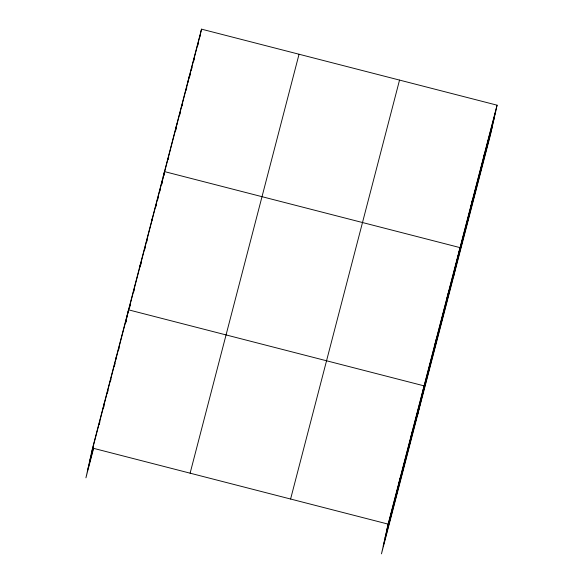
<?xml version="1.0" encoding="UTF-8"?>
<svg xmlns="http://www.w3.org/2000/svg" width="583" height="583" viewBox="0 0 583 583"><rect width="100%" height="100%" fill="white"/><g stroke="black" fill="none" stroke-linecap="round" stroke-linejoin="round"><path stroke-width="0.87" d="M497.073 105.18L388.125 524.117L381.479 553.85L490.427 134.913L497.073 105.18L201.521 29.15L92.573 448.087L85.927 477.82L93.615 448.254M103.278 407.721L104.561 402M116.542 355.921L115.266 361.635L139.009 270.344M140.51 263.756L139.235 269.47L151.216 223.391M152.491 217.67L151.398 222.575L162.97 178.172L161.622 184.352M175.549 129.827L176.824 124.106M187.894 82.349L189.169 76.628M199.452 38.391L200.239 34.871L163.196 177.305L164.479 171.591L460.031 247.622L453.385 277.355M200.421 34.054L201.521 29.15M398.83 483.752L400.113 478.031M410.818 437.665L412.094 431.952M417.435 415.599L424.081 385.866L128.53 309.835L125.476 323.478L126.154 320.869M434.787 345.5L436.062 339.787M446.767 299.422L448.043 293.701M471.1 205.857L472.376 200.137M483.445 158.379L484.721 152.659M91.298 453.807L115.04 362.509M89.527 461.729L93.593 446.075M99.248 424.344L99.926 421.735M103.322 408.69L104 406.081M107.389 393.037L108.066 390.428M110.325 381.734L111.01 379.125M114.399 366.088L115.077 363.479M118.466 350.434L119.143 347.825M129.55 307.831L130.228 305.222M133.616 292.178L134.294 289.569M140.627 265.221L141.305 262.62M144.693 249.575L145.378 246.966M146.508 242.615L147.186 240.007M155.778 206.972L156.455 204.363M157.585 200.013L158.263 197.404M159.844 191.319L160.522 188.71M161.659 184.352L162.344 181.714M163.94 175.563L164.632 172.925M168.057 159.735L168.742 157.097M175.607 130.716L176.292 128.078M179.717 114.895L180.402 112.257M182.005 106.099L182.69 103.461M186.123 90.27L186.808 87.632M189.548 77.087L190.24 74.449M191.377 70.047L192.069 67.409M193.665 61.259L194.35 58.621M197.783 45.43L198.468 42.792M87.705 469.898L93.353 448.159M190.109 473.177L299.05 54.241M290.596 499.026L399.537 80.09M386.85 529.838L495.79 110.901M385.079 537.759L494.02 118.823M383.257 545.921L492.198 126.992M92.573 448.087L388.125 524.117"/></g></svg>
